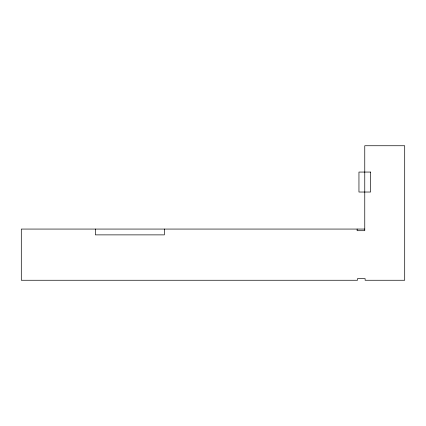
<?xml version="1.0" encoding="UTF-8"?>
<svg xmlns="http://www.w3.org/2000/svg" width="426" height="426" viewBox="0 0 426 426"><rect width="100%" height="100%" fill="white"/><g stroke="black" fill="none" stroke-linecap="round" stroke-linejoin="round"><path stroke-width="0.64" d="M364.762 229.066L21.3 229.066L21.3 280.26L357.499 280.26L357.499 278.625L365.125 278.625L365.125 280.26L404.7 280.26L404.7 145.74L364.762 145.74L364.762 230.7L357.137 230.7L357.137 229.066M164.351 229.066L164.351 234.875L95.365 234.875L95.365 229.066M370.572 172.061L358.953 172.061L358.953 192.03L370.572 192.03L370.572 172.061"/></g></svg>
